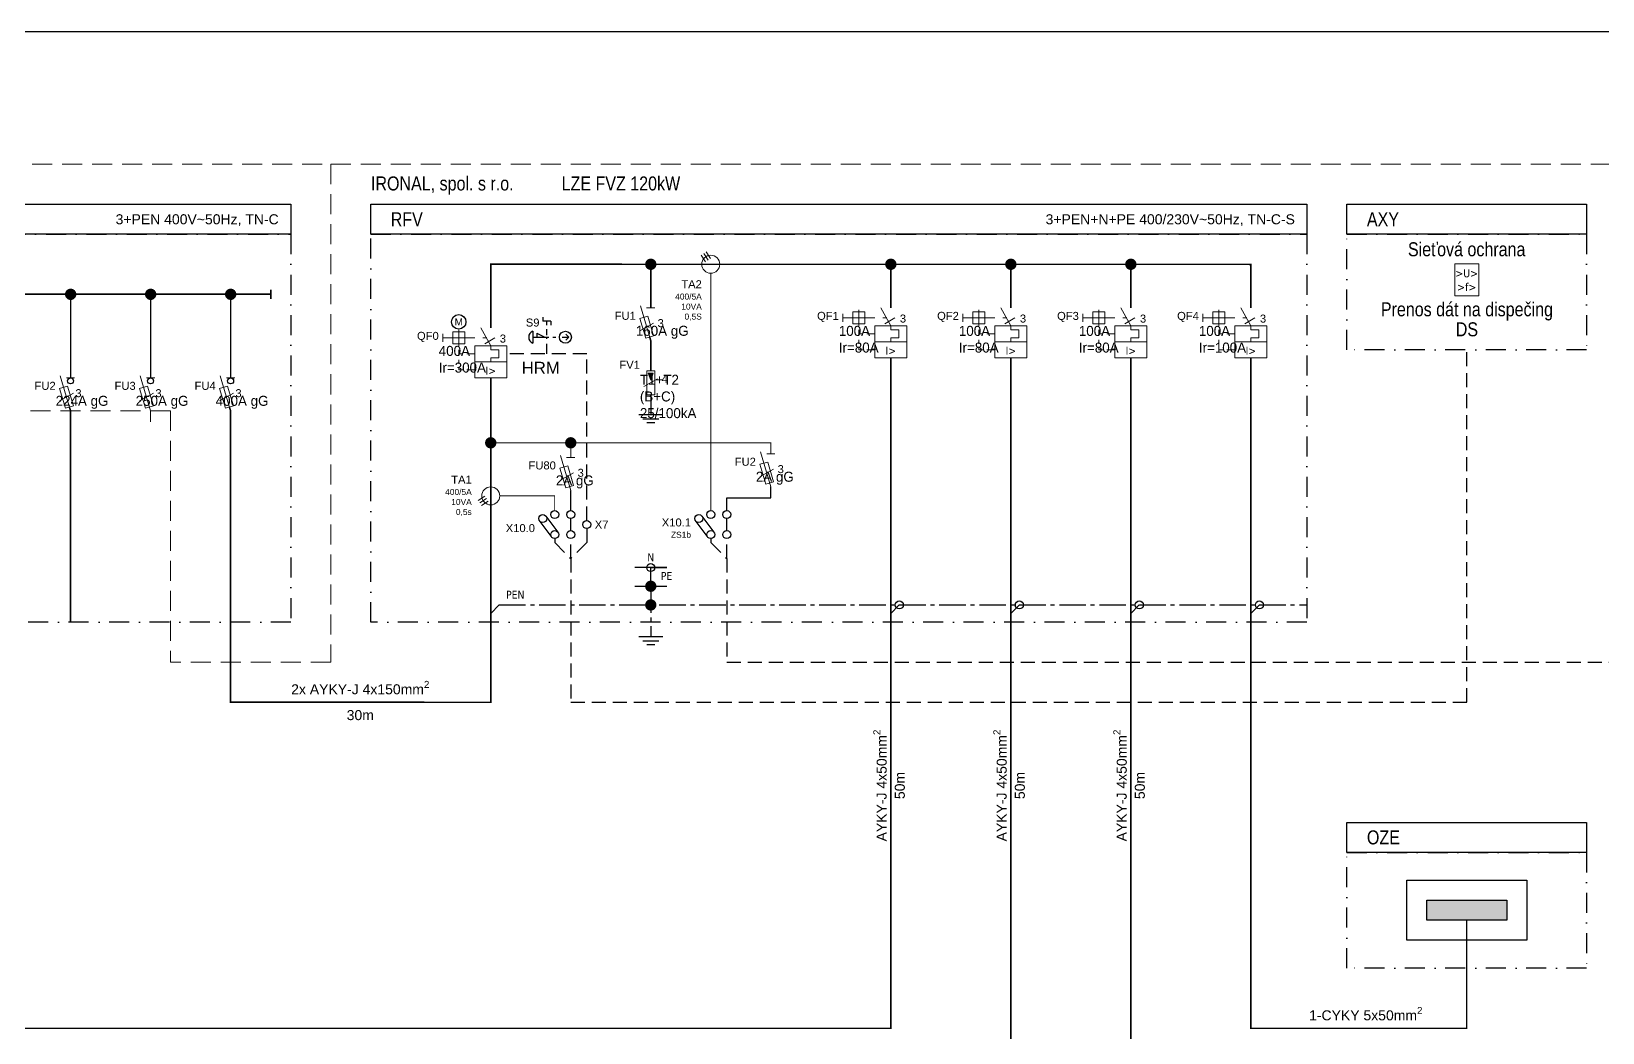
# Model space of a CAD drawing. Header units: millimetres. Extents: x -612 to 6794, y -5043 to 2163.
# Drawn here: x 468 to 860.7, y -664.3 to -414.2 of the extents above; entities that cross this region are included whole.
import ezdxf
from ezdxf.enums import TextEntityAlignment as Align

# ---------------------------------------------------------------- set-up
doc = ezdxf.new("R2018")
doc.units = ezdxf.units.MM
doc.header["$MEASUREMENT"] = 0
for name, pattern in [('EPL_DASHLONGDOT', [1, 0.66, -0.12, 0.1, -0.12]), ('ČERCHOVANÁ', [1, 0.5, -0.25, 0, -0.25]), ('ČÁRKOVANÁ', [0.75, 0.5, -0.25])]:
    doc.linetypes.add(name, pattern=pattern)
for name, color, linetype in [('10kV', 34, 'Continuous'), ('22kV', 34, 'Continuous'), ('400V', 7, 'Continuous'), ('EV-Káble', 7, 'Continuous'), ('Kable', 7, 'Continuous'), ('LEGRAND', 7, 'Continuous'), ('Pístroj_OZN', 230, 'Continuous'), ('RS', 40, 'Continuous')]:
    doc.layers.add(name, color=color, linetype=linetype)
for name, color, linetype, lineweight in [('EPLAN100', 7, 'Continuous', 50), ('EPLAN301', 7, 'Continuous', 25), ('EPLAN420', 7, 'Continuous', 35), ('Prístroj', 7, 'Continuous', 13)]:
    doc.layers.add(name, color=color, linetype=linetype, lineweight=lineweight)
doc.styles.get("Standard").update_dxf_attribs({"font": 'arial.ttf'})
doc.styles.add('styl2', font='ARIALN.TTF', dxfattribs={"width": 0.85})
doc.styles.add('Tahoma', font='tahoma.ttf')

# ---------------------------------------------------------------- blocks, each defined once
blk = doc.blocks.new('Výkonový istič')
at = {"layer": 'Prístroj', "color": 0, "ltscale": 4}
for p, q in [((0, -3.5), (0, 0)), ((-2.5, -3.5), (0, -8)), ((-12, -5), (-12, -7)), ((-12, -6), (-10.5, -6)), ((-10.5, -6), (-4, -6)), ((-8, -4), (-8, -8)), ((-2, -6), (-1, -6)), ((-1.5, -7.5), (1, -6)), ((-8, -9), (-8, -10)), ((-8, -10), (-7, -10)), ((-8, -10), (-8, -10.5)), ((-8, -11.5), (-8, -12.5)), ((-6, -10), (-4, -10)), ((-8, -13.5), (-8, -14)), ((-7, -14), (-8, -14)), ((-6, -14), (-4, -14))]:
    blk.add_line(p, q, dxfattribs=at)
for points in [[(-9.5, -7.5), (-6.5, -7.5), (-6.5, -4.5), (-9.5, -4.5)], [(-4, -12), (4, -12), (4, -8), (-4, -8)], [(-4, -16), (4, -16), (4, -12), (-4, -12)]]:
    blk.add_lwpolyline(points, close=True, dxfattribs=at)
blk.add_lwpolyline([(0, -8), (0, -9), (2, -9), (2, -11), (0, -11), (0, -12)], dxfattribs=at)
at = {"lineweight": 30, "flags": 104}
blk.add_attdef('POPIS', text='', height=1.8, dxfattribs=at).set_placement((-13, -5), align=Align.TOP_RIGHT)
at = {"color": 0}
blk.add_attdef('POCET_POLOV', (2.26309, -7.17774), '', height=2, dxfattribs=at)
at = {"layer": 'Prístroj', "color": 0, "style": 'Tahoma'}
blk.add_text('I>', height=1.9629, dxfattribs=at).set_placement((0, -14.19629), align=Align.MIDDLE_CENTER)
at = {"layer": 'Pístroj_OZN'}
blk.add_attdef('OZNACENIE', text='', height=2, dxfattribs=at).set_placement((-13, -3.5), align=Align.RIGHT)
blk = doc.blocks.new('Poistkový odpojovač')
at = {"layer": 'Prístroj', "color": 0, "linetype": 'Continuous', "ltscale": 4}
for p, q in [((0, 0), (0, -2.75)), ((-2.57, -2.23), (0, -10.97)), ((-1.03, -2.75), (1.03, -2.75)), ((-2.73, -8.51), (0.7, -6.57)), ((0, -10.97), (0, -13.72))]:
    blk.add_line(p, q, dxfattribs=at)
blk.add_lwpolyline([(-1.27, -10.31), (0.71, -9.73), (-0.76, -4.8), (-2.73, -5.38)], close=True, dxfattribs=at)
at = {"lineweight": 30, "flags": 104}
blk.add_attdef('POPIS', text='', height=1.8, dxfattribs=at).set_placement((-3.73, -7.23), align=Align.TOP_RIGHT)
at = {"color": 0}
blk.add_attdef('POCET_POLOV', text='', height=2, dxfattribs=at).set_placement((1.7, -6.57), align=Align.MIDDLE_LEFT)
at = {"layer": 'Pístroj_OZN'}
blk.add_attdef('OZNACENIE', text='', height=2, dxfattribs=at).set_placement((-3.73, -5.73), align=Align.RIGHT)
blk = doc.blocks.new('VN MTP')
at = {"layer": '10kV', "color": 0, "lineweight": 13}
for p, q in [((-3.13, -1.15), (-1.46, -0.06)), ((-2.72, -1.78), (-1.05, -0.68)), ((-2.31, -2.41), (-0.64, -1.31))]:
    blk.add_line(p, q, dxfattribs=at)
blk.add_circle((0, 0), 2.25, dxfattribs=at)
blk = doc.blocks.new('Prepäťová ochrana')
at = {"layer": 'Prístroj', "linetype": 'Continuous', "ltscale": 4}
blk.add_hatch(color=0, dxfattribs=at).paths.add_polyline_path([(-0.62, -4.58), (0.62, -4.58), (0, -6.33)], flags=0)
at = {"layer": 'Prístroj', "color": 0, "linetype": 'Continuous', "ltscale": 4}
blk.add_line((-1.71, -7.97), (1.71, -6.03), dxfattribs=at)
for points in [[(-1, -10), (1, -10), (1, -4), (-1, -4)], [(-0.62, -4.58), (0.62, -4.58), (0, -6.33)]]:
    blk.add_lwpolyline(points, close=True, dxfattribs=at)
at = {"lineweight": 30, "flags": 104}
blk.add_attdef('POPIS', text='', height=1.8, dxfattribs=at).set_placement((-2.71, -5), align=Align.TOP_RIGHT)
blk.add_attdef('POCET_POLOV', text='', height=2).set_placement((2.71, -6.03), align=Align.MIDDLE_LEFT)
at = {"layer": 'Pístroj_OZN'}
blk.add_attdef('OZNACENIE', text='', height=2, dxfattribs=at).set_placement((-2.71, -3.5), align=Align.RIGHT)
blk = doc.blocks.new('Poistkový odpínač')
at = {"color": 0, "lineweight": 25, "ltscale": 4}
blk.add_circle((0, -3.5), 0.75, dxfattribs=at)
at = {"layer": 'Prístroj', "color": 0, "linetype": 'Continuous', "ltscale": 4}
for p, q in [((0, 0), (0, -2.75)), ((-2.57, -2.23), (0, -10.97)), ((-1.03, -2.75), (1.03, -2.75)), ((-2.73, -8.51), (0.7, -6.57)), ((0, -10.97), (0, -13.72))]:
    blk.add_line(p, q, dxfattribs=at)
blk.add_lwpolyline([(-1.27, -10.31), (0.71, -9.73), (-0.76, -4.8), (-2.73, -5.38)], close=True, dxfattribs=at)
at = {"lineweight": 30, "flags": 104}
blk.add_attdef('POPIS', text='', height=1.8, dxfattribs=at).set_placement((-3.73, -7.23), align=Align.TOP_RIGHT)
blk.add_attdef('POCET_POLOV', text='', height=2).set_placement((1.2, -6.57), align=Align.MIDDLE_LEFT)
at = {"layer": 'Pístroj_OZN'}
blk.add_attdef('OZNACENIE', text='', height=2, dxfattribs=at).set_placement((-3.73, -5.73), align=Align.RIGHT)

msp = doc.modelspace()

# ---------------------------------------------------------------- hatches: boundary and pattern name
at = {"transparency": 33554549}
h = msp.add_hatch(color=7, dxfattribs=at)
h.dxf.hatch_style = 1
h.paths.add_polyline_path([(836.78, -636.25), (836.78, -631.25), (816.78, -631.25), (816.78, -636.25)])

# ---------------------------------------------------------------- linework, layer by layer
for points in [[(161.83, -414.15), (1370.96, -414.15), (1370.96, -906.47), (161.83, -906.47)], [(816.78, -631.25), (836.78, -631.25), (836.78, -636.25), (816.78, -636.25)]]:
    msp.add_lwpolyline(points, close=True)
msp.add_lwpolyline([(811.78, -626.25), (841.78, -626.25), (841.78, -641.25), (811.78, -641.25), (811.78, -626.25)])
at = {"layer": '10kV', "color": 0, "ltscale": 5}
msp.add_lwpolyline([(370.69, -457.34), (532.85, -457.34), (532.85, -464.84), (370.69, -464.84)], close=True, dxfattribs=at)
at = {"layer": '10kV', "color": 0, "linetype": 'ČERCHOVANÁ', "ltscale": 10}
msp.add_lwpolyline([(370.69, -464.84), (532.85, -464.84), (532.85, -561.8), (370.69, -561.8)], close=True, dxfattribs=at)
at = {"layer": '22kV', "color": 0, "linetype": 'ČERCHOVANÁ', "ltscale": 10}
for points in [[(552.85, -464.84), (786.84, -464.84), (786.84, -561.8), (552.85, -561.8)], [(796.84, -464.84), (856.73, -464.84), (856.73, -493.74), (796.84, -493.74)], [(796.84, -619.3), (856.73, -619.3), (856.73, -648.2), (796.84, -648.2)]]:
    msp.add_lwpolyline(points, close=True, dxfattribs=at)
at = {"layer": '400V', "linetype": 'Continuous', "ltscale": 4}
for p, q in [((595.85, -485.57), (595.85, -486.57)), ((597.85, -486.57), (595.85, -486.57)), ((596.85, -487.57), (596.85, -486.57)), ((597.85, -486.57), (597.85, -487.57)), ((593.35, -489.07), (593.35, -492.07)), ((593.35, -490.57), (597.35, -490.57)), ((594.35, -489.57), (596.35, -490.57)), ((594.35, -489.57), (594.35, -490.57)), ((596.85, -490.07), (596.85, -488.57)), ((598.35, -490.57), (599, -490.57)), ((598.35, -490.57), (599.1, -490.57)), ((598.35, -490.57), (599.1, -490.57)), ((600.66, -490.57), (602.35, -490.57)), ((601.6, -489.82), (602.35, -490.57)), ((602.35, -490.57), (601.6, -491.32))]:
    msp.add_line(p, q, dxfattribs=at)
at = {"layer": '400V', "color": 230, "ltscale": 5}
for points in [[(552.85, -457.34), (786.84, -457.34), (786.84, -464.84), (552.85, -464.84)], [(796.84, -457.34), (856.73, -457.34), (856.73, -464.84), (796.84, -464.84)]]:
    msp.add_lwpolyline(points, close=True, dxfattribs=at)
at = {"layer": '400V', "const_width": 1.29}
for points in [[(623.62, -472.34, 1), (622.08, -472.34, 1), (623.62, -472.34, 0.272597)], [(683.62, -472.34, 1), (682.08, -472.34, 1), (683.62, -472.34, 0.272597)], [(713.62, -472.34, 1), (712.08, -472.34, 1), (713.62, -472.34, 0.272597)], [(743.61, -472.34, 1), (742.07, -472.34, 1), (743.61, -472.34, 0.272597)], [(478.62, -479.84, 1), (477.08, -479.84, 1), (478.62, -479.84, 0.272597)], [(498.62, -479.84, 1), (497.08, -479.84, 1), (498.62, -479.84, 0.272597)], [(518.62, -479.84, 1), (517.08, -479.84, 1), (518.62, -479.84, 0.272597)], [(583.62, -516.95, 1), (582.08, -516.95, 1), (583.62, -516.95, 0.272597)], [(603.62, -516.95, 1), (602.08, -516.95, 1), (603.62, -516.95, 0.272597)]]:
    msp.add_lwpolyline(points, format="xyb", dxfattribs=at)
at = {"layer": '400V', "flags": 128}
for points, const_width in [([(582.85, -488.23), (582.85, -472.34), (772.84, -472.36), (772.84, -483.24)], 0.4), ([(622.84, -483.23), (622.85, -472.34)], 0.4), ([(637.85, -474.59), (637.85, -533.88)], 0.2), ([(682.85, -483.23), (682.85, -472.34)], 0.4), ([(712.84, -483.23), (712.85, -472.34)], 0.4), ([(742.84, -483.23), (742.84, -472.34)], 0.4), ([(527.85, -481.01), (527.85, -478.67), (527.85, -478.67)], 0.4), ([(375.69, -479.84), (527.85, -479.84)], 0.4), ([(477.85, -500.73), (477.85, -479.84)], 0.4), ([(497.85, -500.73), (497.85, -479.84)], 0.4), ([(517.85, -500.73), (517.85, -479.84)], 0.4), ([(622.57, -490.5), (622.85, -491.46), (622.84, -498.95)], 0.4), ([(375.62, -723.79), (375.62, -663.27), (682.85, -663.27), (682.85, -495.73)], 0.4), ([(712.85, -495.73), (712.85, -673.27), (555.48, -673.27), (555.48, -723.79)], 0.4), ([(742.84, -495.74), (742.84, -683.28), (735.34, -683.28), (735.34, -723.79)], 0.4), ([(772.84, -495.74), (772.84, -561.8)], 0.4), ([(582.85, -540.27), (582.85, -500.73)], 0.4), ([(477.54, -508), (477.82, -508.96), (477.82, -561.8)], 0.4), ([(517.54, -508), (517.82, -508.96), (517.82, -561.8)], 0.4), ([(582.85, -516.95), (602.85, -516.95), (602.85, -520.61)], 0.2), ([(585.1, -530.21), (598.85, -530.21), (598.85, -533.88)], 0.2), ([(517.82, -561.8), (517.82, -581.79), (582.85, -581.8), (582.85, -540.27)], 0.4), ([(772.84, -561.8), (772.84, -663.27), (826.78, -663.27), (826.78, -636.25)], 0.4)]:
    msp.add_lwpolyline(points, dxfattribs=dict(at, const_width=const_width))
at = {"layer": '400V', "color": 253, "linetype": 'ČÁRKOVANÁ', "ltscale": 3, "const_width": 0.2, "flags": 128}
msp.add_lwpolyline([(602.85, -516.95), (652.84, -516.95), (652.84, -519.69)], dxfattribs=at)
at = {"layer": '400V', "color": 94, "true_color": 0x00a800, "const_width": 1.29}
for points in [[(622.08, -552.8, -1), (623.61, -552.8, -1), (622.08, -552.8, -0.272597)], [(622.08, -557.47, -1), (623.61, -557.47, -1), (622.08, -557.47, -0.272597)]]:
    msp.add_lwpolyline(points, format="xyb", dxfattribs=at)
at = {"layer": '400V', "color": 0, "ltscale": 5}
msp.add_lwpolyline([(796.84, -611.8), (856.73, -611.8), (856.73, -619.3), (796.84, -619.3)], close=True, dxfattribs=at)
at = {"layer": '400V'}
msp.add_circle((574.85, -486.73), 1.81, dxfattribs=at)
at = {"layer": '400V', "linetype": 'Continuous', "ltscale": 4}
msp.add_circle((601.5, -490.57), 1.5, dxfattribs=at)
msp.add_arc((593.94, -490.57), 1.61, 111.5448, 248.4552, dxfattribs=at)
at = {"layer": 'EPLAN100', "color": 94, "linetype": 'EPL_DASHLONGDOT', "lineweight": 30, "ltscale": 10, "true_color": 0x00a800}
for p, q in [((625.84, -509.95), (619.84, -509.95)), ((620.84, -510.95), (624.84, -510.95)), ((623.84, -511.95), (621.84, -511.95)), ((622.84, -552.8), (622.84, -565.47)), ((625.84, -565.47), (619.84, -565.47)), ((620.84, -566.47), (624.84, -566.47)), ((623.84, -567.47), (621.84, -567.47))]:
    msp.add_line(p, q, dxfattribs=at)
for points in [[(622.84, -504.95), (622.84, -509.95)], [(582.85, -559.59), (584.97, -557.47), (786.84, -557.47)]]:
    msp.add_lwpolyline(points, dxfattribs=at)
at = {"layer": 'EPLAN100', "color": 5, "lineweight": 30, "ltscale": 10}
msp.add_lwpolyline([(622.84, -551.52), (622.84, -548.13), (626.84, -548.13), (618.84, -548.13)], dxfattribs=at)
at = {"layer": 'EPLAN100', "color": 94, "linetype": 'EPL_DASHLONGDOT', "lineweight": 30, "ltscale": 5, "true_color": 0x00a800}
for points in [[(618.84, -552.8), (626.84, -552.8)], [(682.85, -559.59), (684.97, -557.47)], [(712.85, -559.59), (714.97, -557.47)], [(742.84, -559.59), (744.96, -557.47)], [(772.84, -559.59), (774.96, -557.47)]]:
    msp.add_lwpolyline(points, dxfattribs=at)
at = {"layer": 'EPLAN301', "color": 5, "ltscale": 4}
msp.add_circle((622.84, -548.13), 1, dxfattribs=at)
at = {"layer": 'EPLAN301', "color": 94, "ltscale": 4, "true_color": 0x00a800}
for centre in [(684.97, -557.47), (714.97, -557.47), (744.96, -557.47), (774.96, -557.47)]:
    msp.add_circle(centre, 1, dxfattribs=at)
at = {"layer": 'EV-Káble'}
for p, q in [((602.85, -533.88), (602.85, -528.84)), ((602.85, -538.88), (602.85, -535.88)), ((641.85, -538.88), (641.85, -535.88))]:
    msp.add_line(p, q, dxfattribs=at)
msp.add_lwpolyline([(641.85, -533.88), (641.85, -530.67), (652.85, -530.67), (652.85, -527.92)], dxfattribs=at)
at = {"layer": 'LEGRAND'}
for p, q in [((594.9, -536.28), (597.9, -540.28)), ((596.65, -535.28), (599.65, -539.28)), ((633.9, -536.28), (636.9, -540.28)), ((635.65, -535.28), (638.65, -539.28))]:
    msp.add_line(p, q, dxfattribs=at)
for centre in [(598.85, -534.88), (602.85, -534.88), (637.85, -534.88), (641.85, -534.88), (595.85, -535.88), (606.85, -537.38), (634.85, -535.88), (598.85, -539.88), (602.85, -539.88), (637.85, -539.88), (641.85, -539.88)]:
    msp.add_circle(centre, 1, dxfattribs=at)
at = {"layer": 'Prístroj', "color": 253, "linetype": 'ČÁRKOVANÁ', "ltscale": 10}
for points in [[(452.71, -623.27), (280.69, -623.27), (280.69, -447.34), (542.85, -447.34), (542.85, -571.8), (502.82, -571.8)], [(542.85, -447.34), (936.61, -447.34), (936.61, -703.28), (830.27, -703.28), (830.27, -839.44), (280.69, -839.44), (280.69, -623.27)], [(452.82, -623.27), (452.82, -508.96), (502.82, -508.96), (502.82, -571.8)]]:
    msp.add_lwpolyline(points, dxfattribs=at)
at = {"layer": 'Prístroj', "color": 0, "linetype": 'Continuous', "ltscale": 4}
msp.add_lwpolyline([(823.78, -480.26), (829.78, -480.26), (829.78, -472.26), (823.78, -472.26)], close=True, dxfattribs=at)
at = {"layer": 'RS', "linetype": 'ČÁRKOVANÁ', "ltscale": 5}
msp.add_line((596.85, -494.73), (596.85, -490.57), dxfattribs=at)
at = {"layer": 'RS', "linetype": 'ČÁRKOVANÁ', "ltscale": 7}
for points in [[(606.85, -536.38), (606.85, -494.73), (586.85, -494.73)], [(602.85, -545.88), (602.85, -581.8), (826.78, -581.8), (826.78, -493.74)], [(598.85, -540.88), (598.85, -541.88), (602.85, -545.88)], [(606.85, -538.38), (606.85, -541.88), (602.85, -545.88)], [(602.85, -545.88), (602.85, -540.88)]]:
    msp.add_lwpolyline(points, dxfattribs=at)
at = {"layer": 'RS', "color": 193, "linetype": 'ČÁRKOVANÁ', "ltscale": 7}
for points in [[(641.85, -545.88), (641.85, -571.8), (896.67, -571.8), (896.67, -493.74)], [(637.85, -540.88), (637.85, -541.88), (641.85, -545.88)], [(641.85, -545.88), (641.85, -540.88)]]:
    msp.add_lwpolyline(points, dxfattribs=at)

# ---------------------------------------------------------------- block references
at = {"layer": '22kV', "color": 0, "lineweight": -3, "rotation": 270}
msp.add_blockref('VN MTP', (637.85, -472.34), dxfattribs=at)
at = {"layer": '22kV', "color": 0, "lineweight": -3}
msp.add_blockref('VN MTP', (582.85, -530.21), dxfattribs=at)
at = {"layer": 'Prístroj'}
ref = msp.add_blockref('Poistkový odpojovač', (622.85, -480.48), dxfattribs=at)
ref.add_attrib('POCET_POLOV', '3', dxfattribs={"layer": '0', "color": 0, "height": 2}).set_placement((624.55, -487.05), align=Align.MIDDLE_LEFT)
ref.add_attrib('OZNACENIE', 'FU1', dxfattribs={"layer": 'Pístroj_OZN', "height": 2}).set_placement((619.12, -486.21), align=Align.RIGHT)
lines = msp.add_mtext('160A gG', dxfattribs={"layer": '0', "insert": (619.12, -487.71), "char_height": 2.5, "attachment_point": 1})
ref.add_attrib('POPIS', '', (619.12, -487.71), dxfattribs={"flags": 104}).embed_mtext(lines)
ref = msp.add_blockref('Výkonový istič', (682.85, -479.73), dxfattribs=at)
ref.add_attrib('POCET_POLOV', '3', (685.11, -486.9), dxfattribs={"layer": '0', "height": 2})
ref.add_attrib('OZNACENIE', 'QF1', dxfattribs={"layer": 'Pístroj_OZN', "height": 2}).set_placement((669.85, -486.23), align=Align.RIGHT)
lines = msp.add_mtext('100A\\PIr=80A', dxfattribs={"layer": '0', "insert": (669.85, -487.73), "char_height": 2.5, "attachment_point": 1})
ref.add_attrib('POPIS', '', (669.85, -487.73), dxfattribs={"flags": 104}).embed_mtext(lines)
ref = msp.add_blockref('Výkonový istič', (712.85, -479.73), dxfattribs=at)
ref.add_attrib('POCET_POLOV', '3', (715.11, -486.9), dxfattribs={"layer": '0', "height": 2})
ref.add_attrib('OZNACENIE', 'QF2', dxfattribs={"layer": 'Pístroj_OZN', "height": 2}).set_placement((699.85, -486.23), align=Align.RIGHT)
lines = msp.add_mtext('100A\\PIr=80A', dxfattribs={"layer": '0', "insert": (699.85, -487.73), "char_height": 2.5, "attachment_point": 1})
ref.add_attrib('POPIS', '', (699.85, -487.73), dxfattribs={"flags": 104}).embed_mtext(lines)
ref = msp.add_blockref('Výkonový istič', (742.84, -479.74), dxfattribs=at)
ref.add_attrib('POCET_POLOV', '3', (745.11, -486.91), dxfattribs={"layer": '0', "height": 2})
ref.add_attrib('OZNACENIE', 'QF3', dxfattribs={"layer": 'Pístroj_OZN', "height": 2}).set_placement((729.84, -486.24), align=Align.RIGHT)
lines = msp.add_mtext('100A\\PIr=80A', dxfattribs={"layer": '0', "insert": (729.84, -487.74), "char_height": 2.5, "attachment_point": 1})
ref.add_attrib('POPIS', '', (729.84, -487.74), dxfattribs={"flags": 104}).embed_mtext(lines)
ref = msp.add_blockref('Výkonový istič', (772.84, -479.74), dxfattribs=at)
ref.add_attrib('POCET_POLOV', '3', (775.1, -486.91), dxfattribs={"layer": '0', "height": 2})
ref.add_attrib('OZNACENIE', 'QF4', dxfattribs={"layer": 'Pístroj_OZN', "height": 2}).set_placement((759.84, -486.24), align=Align.RIGHT)
lines = msp.add_mtext('100A\\PIr=100A', dxfattribs={"layer": '0', "insert": (759.84, -487.74), "char_height": 2.5, "attachment_point": 1})
ref.add_attrib('POPIS', '', (759.84, -487.74), dxfattribs={"flags": 104}).embed_mtext(lines)
ref = msp.add_blockref('Výkonový istič', (582.85, -484.73), dxfattribs=at)
ref.add_attrib('POCET_POLOV', '3', (585.11, -491.9), dxfattribs={"layer": '0', "height": 2})
ref.add_attrib('OZNACENIE', 'QF0', dxfattribs={"layer": 'Pístroj_OZN', "height": 2}).set_placement((569.85, -491.23), align=Align.RIGHT)
lines = msp.add_mtext('400A\\PIr=300A', dxfattribs={"layer": '0', "insert": (569.85, -492.73), "char_height": 2.5, "attachment_point": 1})
ref.add_attrib('POPIS', '', (569.85, -492.73), dxfattribs={"flags": 104}).embed_mtext(lines)
at = {"layer": 'Prístroj', "color": 0}
ref = msp.add_blockref('Poistkový odpínač', (477.82, -497.98), dxfattribs=at)
ref.add_attrib('POCET_POLOV', '3', dxfattribs={"layer": '0', "height": 2}).set_placement((479.03, -504.55), align=Align.MIDDLE_LEFT)
ref.add_attrib('OZNACENIE', 'FU2', dxfattribs={"layer": 'Pístroj_OZN', "color": 0, "height": 2}).set_placement((474.1, -503.71), align=Align.RIGHT)
lines = msp.add_mtext('224A gG', dxfattribs={"layer": '0', "insert": (474.1, -505.21), "char_height": 2.5, "attachment_point": 1})
ref.add_attrib('POPIS', '', (474.1, -505.21), dxfattribs={"flags": 104}).embed_mtext(lines)
ref = msp.add_blockref('Poistkový odpínač', (497.82, -497.98), dxfattribs=at)
ref.add_attrib('POCET_POLOV', '3', dxfattribs={"layer": '0', "height": 2}).set_placement((499.03, -504.55), align=Align.MIDDLE_LEFT)
ref.add_attrib('OZNACENIE', 'FU3', dxfattribs={"layer": 'Pístroj_OZN', "color": 0, "height": 2}).set_placement((494.1, -503.71), align=Align.RIGHT)
lines = msp.add_mtext('250A gG', dxfattribs={"layer": '0', "insert": (494.1, -505.21), "char_height": 2.5, "attachment_point": 1})
ref.add_attrib('POPIS', '', (494.1, -505.21), dxfattribs={"flags": 104}).embed_mtext(lines)
ref = msp.add_blockref('Poistkový odpínač', (517.82, -497.98), dxfattribs=at)
ref.add_attrib('POCET_POLOV', '3', dxfattribs={"layer": '0', "height": 2}).set_placement((519.03, -504.55), align=Align.MIDDLE_LEFT)
ref.add_attrib('OZNACENIE', 'FU4', dxfattribs={"layer": 'Pístroj_OZN', "color": 0, "height": 2}).set_placement((514.1, -503.71), align=Align.RIGHT)
lines = msp.add_mtext('400A gG', dxfattribs={"layer": '0', "insert": (514.1, -505.21), "char_height": 2.5, "attachment_point": 1})
ref.add_attrib('POPIS', '', (514.1, -505.21), dxfattribs={"flags": 104}).embed_mtext(lines)
at = {"layer": 'Prístroj'}
ref = msp.add_blockref('Prepäťová ochrana', (622.84, -494.95), dxfattribs=at)
ref.add_attrib('POCET_POLOV', '4', dxfattribs={"layer": '0', "height": 2}).set_placement((625.56, -500.98), align=Align.MIDDLE_LEFT)
ref.add_attrib('OZNACENIE', 'FV1', dxfattribs={"layer": 'Pístroj_OZN', "height": 2}).set_placement((620.13, -498.45), align=Align.RIGHT)
lines = msp.add_mtext('T1+T2 \\P(B+C)\\P25/100kA', dxfattribs={"layer": '0', "insert": (620.13, -499.95), "char_height": 2.5, "attachment_point": 1})
ref.add_attrib('POPIS', '', (620.13, -499.95), dxfattribs={"flags": 104}).embed_mtext(lines)
ref = msp.add_blockref('Poistkový odpojovač', (602.85, -517.87), dxfattribs=at)
ref.add_attrib('POCET_POLOV', '3', dxfattribs={"layer": '0', "color": 0, "height": 2}).set_placement((604.55, -524.44), align=Align.MIDDLE_LEFT)
ref.add_attrib('OZNACENIE', 'FU80', dxfattribs={"layer": 'Pístroj_OZN', "height": 2}).set_placement((599.12, -523.6), align=Align.RIGHT)
lines = msp.add_mtext('2A gG', dxfattribs={"layer": '0', "insert": (599.12, -525.1), "char_height": 2.5, "attachment_point": 1})
ref.add_attrib('POPIS', '', (599.12, -525.1), dxfattribs={"flags": 104}).embed_mtext(lines)
ref = msp.add_blockref('Poistkový odpojovač', (652.85, -516.95), dxfattribs=at)
ref.add_attrib('POCET_POLOV', '3', dxfattribs={"layer": '0', "color": 0, "height": 2}).set_placement((654.55, -523.52), align=Align.MIDDLE_LEFT)
ref.add_attrib('OZNACENIE', 'FU2', dxfattribs={"layer": 'Pístroj_OZN', "height": 2}).set_placement((649.12, -522.68), align=Align.RIGHT)
lines = msp.add_mtext('2A gG', dxfattribs={"layer": '0', "insert": (649.12, -524.18), "char_height": 2.5, "attachment_point": 1})
ref.add_attrib('POPIS', '', (649.12, -524.18), dxfattribs={"flags": 104}).embed_mtext(lines)

# ---------------------------------------------------------------- texts
at = {"layer": '22kV', "color": 0, "style": 'styl2'}
for s, p in [('IRONAL, spol. s r.o.', (552.91, -452.14)), ('LZE FVZ 120kW', (600.57, -452.14)), ('OZE', (801.84, -615.55))]:
    msp.add_text(s, height=3.5, dxfattribs=at).set_placement(p, align=Align.MIDDLE_LEFT)
at = {"layer": '22kV', "color": 230, "style": 'styl2'}
for s, p in [('RFV', (557.85, -461.09)), ('AXY', (801.84, -461.09))]:
    msp.add_text(s, height=3.5, dxfattribs=at).set_placement(p, align=Align.MIDDLE_LEFT)
at = {"layer": '22kV', "linetype": 'Continuous', "char_height": 1.5, "width": 7.6586, "attachment_point": 6}
for s, insert in [('\\pxqr;{\\H1.33333x;\\C230;TA2\\P\\H0.75x;\\C0;400/5A\\P10VA\\P0,5S}', (635.6, -481.38)), ('\\pxqr;{\\H1.33333x;\\C230;TA1\\P\\H0.75x;\\C0;400/5A\\P10VA\\P0,5s}', (578.1, -530.21)), ('\\pxqr;{\\H1.33333x;\\C230;X10.0}', (593.9, -538.28)), ('\\pxqr;{\\H1.33333x;\\C230;X10.1\\P\\H0.75x;\\C0;ZS1b}', (632.9, -538.28))]:
    msp.add_mtext(s, dxfattribs=dict(at, insert=insert))
at = {"layer": '400V', "color": 251, "lineweight": 13}
for s, p in [('3+PEN 400V~50Hz, TN-C', (529.85, -461.09)), ('3+PEN+N+PE 400/230V~50Hz, TN-C-S', (783.84, -461.09))]:
    msp.add_text(s, height=2.5, dxfattribs=at).set_placement(p, align=Align.MIDDLE_RIGHT)
at = {"layer": '400V', "style": 'styl2'}
for s, p in [('Sieťová ochrana', (826.78, -468.59)), ('Prenos dát na dispečing', (826.84, -483.59)), ('DS', (826.84, -488.59))]:
    msp.add_text(s, height=3.5, dxfattribs=at).set_placement(p, align=Align.MIDDLE_CENTER)
at = {"layer": '400V'}
msp.add_text('M', height=1.79, dxfattribs=at).set_placement((574.85, -486.73), align=Align.MIDDLE_CENTER)
at = {"layer": '400V', "linetype": 'Continuous', "insert": (595.35, -498.21), "char_height": 3, "width": 13.7015, "attachment_point": 5}
msp.add_mtext('{\\C1;HRM}', dxfattribs=at)
at = {"layer": 'EPLAN100', "color": 94, "linetype": 'EPL_DASHLONGDOT', "lineweight": 30, "ltscale": 5, "true_color": 0x00a800, "style": 'Tahoma'}
for s, p in [('PE', (626.79, -551.8)), ('PEN', (588.97, -556.47))]:
    msp.add_text(s, height=1.963, dxfattribs=at).set_placement(p, align=Align.BOTTOM_CENTER)
at = {"layer": 'EPLAN420', "color": 5, "style": 'Tahoma'}
msp.add_text('N', height=1.96, dxfattribs=at).set_placement((622.84, -547.13), align=Align.BOTTOM_CENTER)
at = {"layer": 'Kable', "color": 230, "linetype": 'Continuous', "char_height": 2.5, "width": 45.6568}
for s, insert, attachment_point in [('\\A1;2x AYKY-J 4x150mm{\\H0.7x;\\S2^ ;}', (550.24, -579.83), 8), ('\\A1;30m', (550.24, -583.75), 2), ('\\A1;1-CYKY 5x50mm{\\H0.7x;\\S2^ ;}', (801.56, -661.31), 8)]:
    msp.add_mtext(s, dxfattribs=dict(at, insert=insert, attachment_point=attachment_point))
at = {"layer": 'Kable', "color": 230, "linetype": 'Continuous', "char_height": 2.5, "width": 45.6568, "rotation": 90}
for s, insert, attachment_point in [('\\A1;AYKY-J 4x50mm{\\H0.7x;\\S2^ ;}', (681.85, -602.59), 8), ('\\A1;AYKY-J 4x50mm{\\H0.7x;\\S2^ ;}', (711.85, -602.59), 8), ('\\A1;AYKY-J 4x50mm{\\H0.7x;\\S2^ ;}', (741.85, -602.59), 8), ('\\A1;50m', (683.84, -602.59), 2), ('\\A1;50m', (713.84, -602.59), 2), ('\\A1;50m', (743.83, -602.59), 2)]:
    msp.add_mtext(s, dxfattribs=dict(at, insert=insert, attachment_point=attachment_point))
at = {"layer": 'Prístroj', "style": 'Tahoma'}
for s, p in [('>U>', (826.78, -474.59)), ('>f>', (826.78, -478.03))]:
    msp.add_text(s, height=2, dxfattribs=at).set_placement(p, align=Align.MIDDLE_CENTER)
at = {"layer": 'Pístroj_OZN', "linetype": 'Continuous', "char_height": 2, "width": 13.7015}
for s, insert, attachment_point in [('\\pxqr;S9', (595.03, -485.9), 3), ('\\pxql;X7', (608.85, -536.38), 1)]:
    msp.add_mtext(s, dxfattribs=dict(at, insert=insert, attachment_point=attachment_point))

doc.saveas('drawing.dxf')
